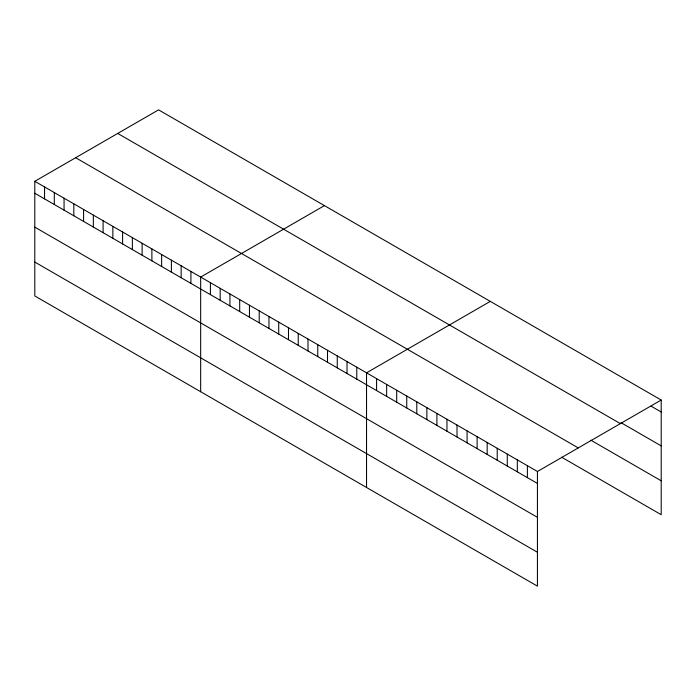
<?xml version="1.0" encoding="UTF-8"?>
<svg xmlns="http://www.w3.org/2000/svg" width="696" height="696" viewBox="0 0 696 696"><rect width="100%" height="100%" fill="white"/><g stroke="black" fill="none" stroke-linecap="round" stroke-linejoin="round"><path stroke-width="1.04" d="M34.8 181.308L537.434 471.497L537.434 586.145L34.8 295.957L34.8 181.308L158.566 109.855L661.2 400.043L661.2 514.692L561.585 457.185M324.432 205.616L200.666 277.069L200.666 391.717M490.306 301.377L366.54 372.83L366.54 487.487M537.434 471.497L661.2 400.043M651.152 406.186L661.2 411.988M620.989 422.663L661.2 445.884M117.72 133.432L620.353 423.62M590.834 440.176L661.2 480.797M75.647 157.722L578.28 447.92M34.8 193.244L537.434 483.442M34.8 227.14L537.434 517.337M34.8 262.061L537.434 552.259M527.385 465.694L527.385 477.639M517.328 459.891L517.328 471.836M507.28 454.088L507.28 466.033M497.222 448.285L497.222 460.23M487.174 442.482L487.174 454.427M477.117 436.679L477.117 448.615M467.068 430.876L467.068 442.813M457.011 425.065L457.011 437.01M446.962 419.262L446.962 431.207M436.905 413.459L436.905 425.404M426.857 407.656L426.857 419.601M416.8 401.853L416.8 413.798M406.751 396.05L406.751 407.995M396.694 390.247L396.694 402.192M386.645 384.444L386.645 396.381M376.588 378.641L376.588 390.578M356.778 367.201L356.778 379.146M347.026 361.563L347.026 373.508M337.264 355.934L337.264 367.88M327.512 350.297L327.512 362.242M317.75 344.668L317.75 356.613M307.997 339.03L307.997 350.975M298.236 333.401L298.236 345.346M288.483 327.772L288.483 339.709M278.722 322.135L278.722 334.08M268.969 316.506L268.969 328.442M259.208 310.868L259.208 322.814M249.455 305.24L249.455 317.176M239.694 299.602L239.694 311.547M229.941 293.973L229.941 305.909M220.18 288.335L220.18 300.28M210.427 282.707L210.427 294.643M190.913 271.44L190.913 283.376M181.151 265.802L181.151 277.748M171.399 260.173L171.399 272.11M161.637 254.536L161.637 266.481M151.885 248.907L151.885 260.843M142.123 243.269L142.123 255.215M132.37 237.64L132.37 249.577M122.609 232.003L122.609 243.948M112.856 226.374L112.856 238.31M103.095 220.736L103.095 232.681M93.342 215.107L93.342 227.044M83.581 209.47L83.581 221.415M73.828 203.841L73.828 215.777M64.067 198.203L64.067 210.149M54.314 192.575L54.314 204.511M44.553 186.937L44.553 198.882"/></g></svg>
